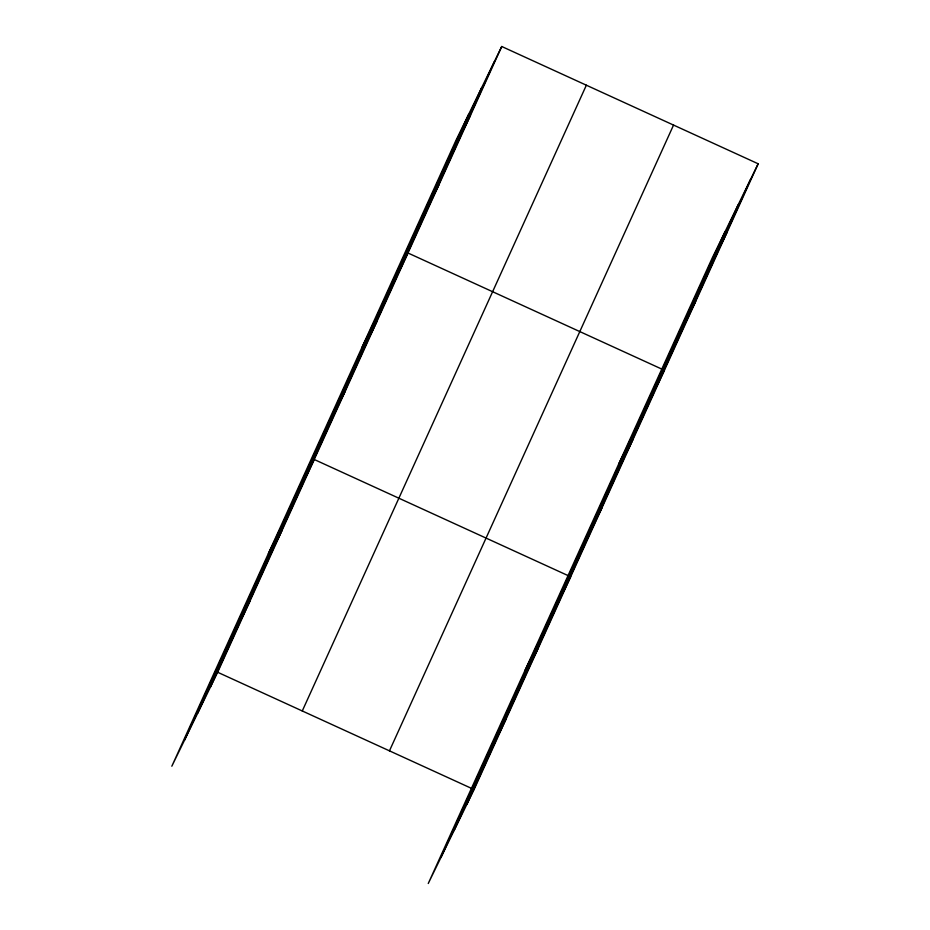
<?xml version="1.0" encoding="UTF-8"?>
<svg xmlns="http://www.w3.org/2000/svg" width="930" height="930" viewBox="0 0 930 930"><rect width="100%" height="100%" fill="white"/><g stroke="black" fill="none" stroke-linecap="round" stroke-linejoin="round"><path stroke-width="1.4" d="M184.547 740.152L468.639 114.378M197.648 713.287L481.74 87.525M210.366 687.224L494.446 61.461M501.747 46.5L455.921 140.453L171.829 766.215L217.655 672.262L501.747 46.5L758.171 163.785L474.079 789.547L428.253 883.5L712.345 257.738L758.171 163.785M302.273 710.973L586.365 85.2M389.461 750.847L673.553 125.073M440.971 857.437L725.063 231.663M454.073 830.571L738.153 204.809M466.779 804.508L750.87 178.734M463.198 130.293L470.499 115.332M431.95 199.125L439.251 184.163M362.177 346.96L407.991 253.007L664.415 370.279L618.59 464.233M369.454 336.788L376.743 321.838M338.206 405.631L345.495 390.67M268.421 553.455L314.247 459.501L570.671 576.786L524.846 670.739M274.757 545.387L282.046 530.426M242.556 616.299L249.856 601.35M719.622 247.578L726.923 232.616M688.374 316.409L695.663 301.448M625.878 454.073L633.167 439.123M594.619 522.904L601.919 507.954M531.181 662.66L538.47 647.71M498.98 733.584L506.28 718.623M217.655 672.262L474.079 789.547"/></g></svg>
